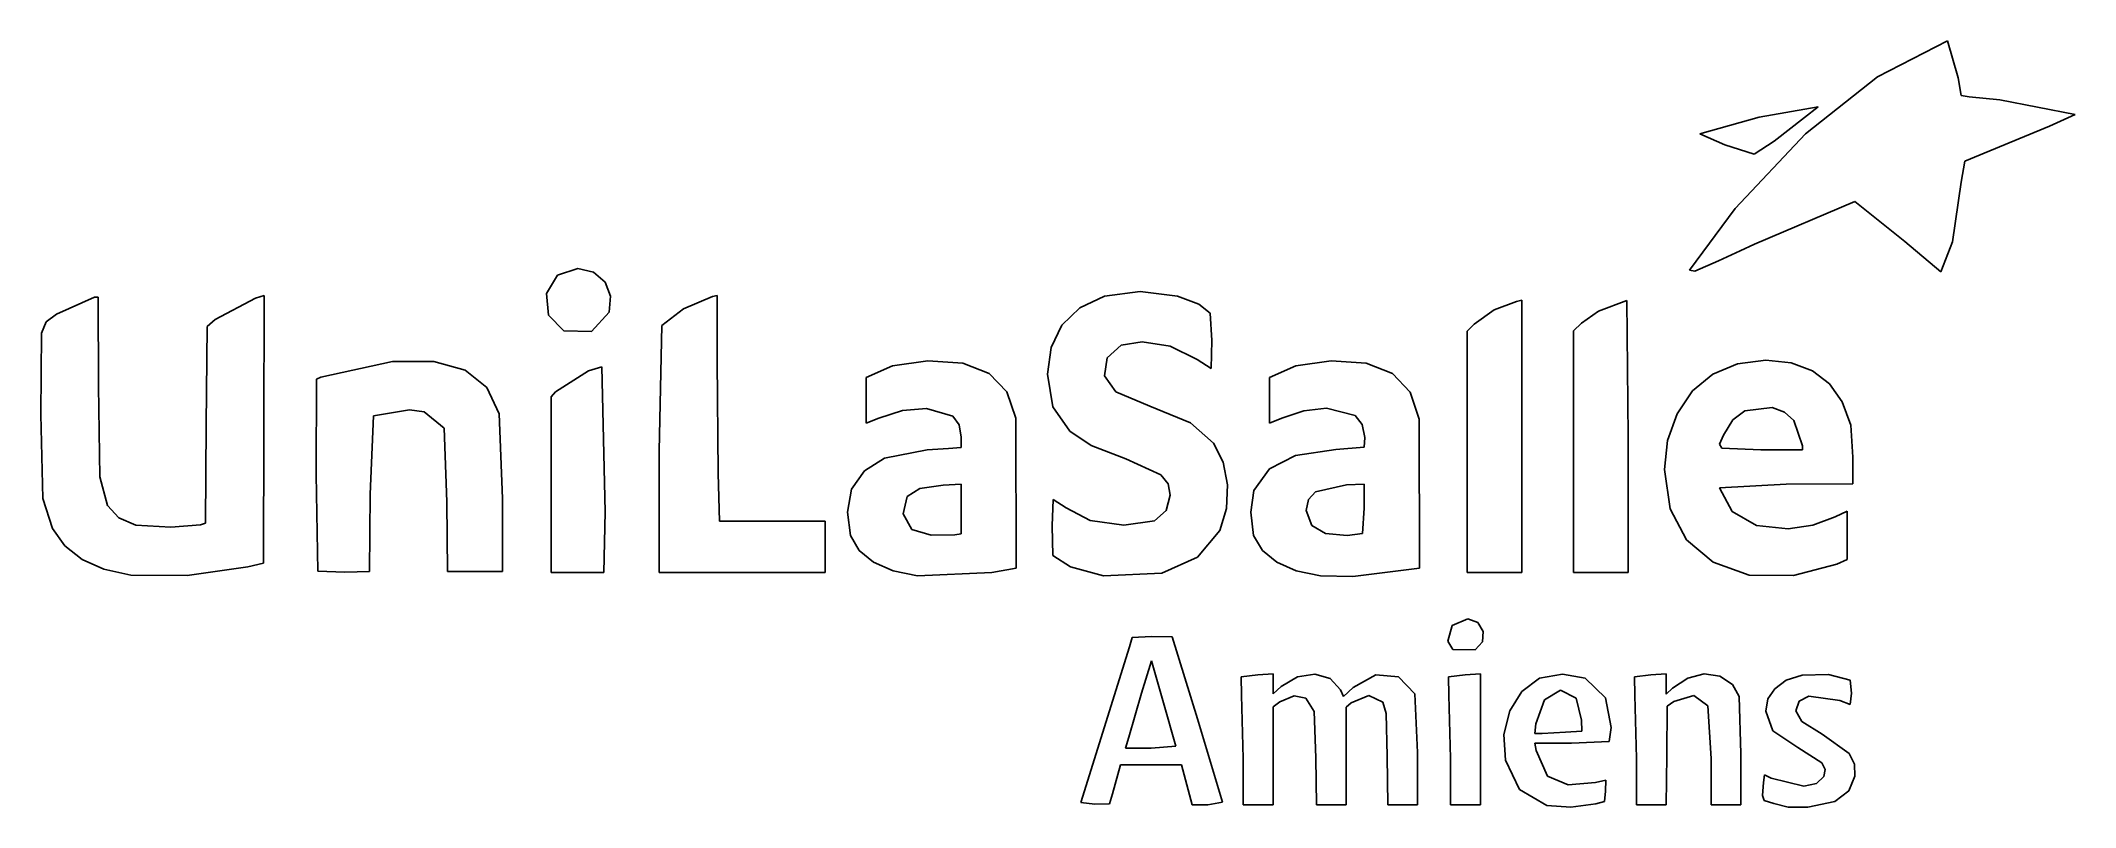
# Model space of a CAD drawing. Extents: x 5.5 to 67.9, y 2.3 to 25.8.
import ezdxf

# ---------------------------------------------------------------- set-up
doc = ezdxf.new("R2010")
doc.units = 0

msp = doc.modelspace()

# ---------------------------------------------------------------- linework, layer by layer
at = {"layer": 'Calque 1'}
for p, q in [((61.86566, 24.72695), (64.01398, 25.8401)), ((64.01398, 25.8401), (64.337439, 24.70058)), ((59.647604, 22.976861), (61.86566, 24.72695)), ((64.337439, 24.70058), (64.429729, 24.152234)), ((58.231851, 23.487155), (60.044181, 23.808656)), ((60.044181, 23.808656), (59.618035, 23.475841)), ((64.429729, 24.152234), (64.680071, 24.118834)), ((64.680071, 24.118834), (65.61809, 24.028324)), ((65.61809, 24.028324), (67.93585, 23.573744)), ((56.412761, 22.974609), (58.231851, 23.487155)), ((59.618035, 23.475841), (58.690313, 22.753748)), ((67.146283, 23.212022), (64.543663, 22.141142)), ((67.93585, 23.573744), (67.146283, 23.212022)), ((57.17286, 22.63663), (56.412761, 22.974609)), ((58.079035, 22.351213), (57.172858, 22.63663)), ((57.172858, 22.63663), (57.17286, 22.63663)), ((57.4911, 20.68834), (59.647604, 22.976861)), ((58.690313, 22.753748), (58.079035, 22.351213)), ((64.543663, 22.141142), (64.430666, 21.494912)), ((64.430666, 21.494912), (64.162802, 19.661283)), ((56.0924, 18.79326), (57.4911, 20.68834)), ((61.169392, 20.900591), (58.086722, 19.587251)), ((62.705522, 19.675291), (61.169392, 20.900591)), ((57.645484, 19.389385), (56.983147, 19.083418)), ((58.086722, 19.587251), (57.645484, 19.389385)), ((63.804382, 18.737922), (62.705522, 19.675291)), ((64.162802, 19.661283), (63.804382, 18.737922)), ((21.342632, 18.638471), (21.966314, 18.845753)), ((21.966314, 18.845753), (22.447668, 18.73137)), ((56.092404, 18.793266), (56.0924, 18.79326)), ((56.255932, 18.763337), (56.092404, 18.793266)), ((56.983147, 19.083418), (56.255932, 18.763337)), ((20.997023, 18.07323), (21.342632, 18.638471)), ((22.447668, 18.73137), (22.796743, 18.428057)), ((22.796743, 18.428057), (22.970002, 17.997022)), ((38.12813, 17.996887), (39.23135, 18.132149)), ((39.23135, 18.132149), (40.36844, 17.99492)), ((5.952941, 17.43769), (7.126721, 17.961364)), ((7.126721, 17.961364), (7.241335, 17.963064)), ((7.241335, 17.963064), (7.242182, 15.225064)), ((10.832536, 17.281657), (12.068116, 17.932556)), ((12.068116, 17.932556), (12.33585, 18.008696)), ((12.33585, 18.008696), (12.32282, 13.899386)), ((21.057157, 17.410534), (20.997023, 18.07323)), ((22.923906, 17.499473), (22.384773, 16.912728)), ((22.970002, 17.997022), (22.923906, 17.499473)), ((24.54134, 17.09044), (25.204794, 17.600305)), ((25.204794, 17.600305), (26.10161, 17.983185)), ((26.10161, 17.983185), (26.241694, 18.016025)), ((26.241694, 18.016025), (26.2418, 16.0112)), ((36.824164, 17.101888), (37.371858, 17.630106)), ((37.371858, 17.630106), (38.12813, 17.996887)), ((40.36844, 17.99492), (41.030656, 17.752569)), ((41.030656, 17.752569), (41.378058, 17.474581)), ((49.482892, 17.13161), (50.097079, 17.569327)), ((50.097079, 17.569327), (50.781852, 17.834264)), ((50.781852, 17.834264), (50.947407, 17.869324)), ((50.947407, 17.869324), (50.9474, 13.6883)), ((52.774531, 17.162312), (53.295517, 17.532591)), ((53.295517, 17.532591), (54.164639, 17.861251)), ((54.164639, 17.861251), (54.207609, 13.684211)), ((5.499789, 16.860766), (5.644824, 17.208295)), ((5.644824, 17.208295), (5.952941, 17.43769)), ((10.552368, 14.037052), (10.577838, 17.056982)), ((10.577838, 17.056982), (10.832536, 17.281657)), ((21.5299, 16.9269), (21.057157, 17.410534)), ((21.5299, 16.926898), (21.5299, 16.9269)), ((22.384773, 16.912728), (21.5299, 16.926898)), ((24.45881, 13.2399), (24.54134, 17.09044)), ((36.491106, 16.420552), (36.824164, 17.101888)), ((41.378058, 17.474581), (41.421751, 16.630789)), ((49.2664, 16.9231), (49.482892, 17.13161)), ((49.26641, 13.21517), (49.2664, 16.9231)), ((52.52654, 13.21877), (52.5266, 16.9304)), ((52.5266, 16.9304), (52.774531, 17.162312)), ((5.471773, 14.35641), (5.499789, 16.860766)), ((36.37874, 15.594417), (36.491106, 16.420552)), ((38.643465, 16.491996), (38.214473, 16.104215)), ((39.292424, 16.586626), (38.643465, 16.491996)), ((40.150043, 16.458076), (39.292424, 16.586626)), ((40.971214, 16.050634), (40.150043, 16.458076)), ((41.421751, 16.630789), (41.404101, 15.772714)), ((14.074038, 15.50461), (16.276528, 15.985174)), ((16.276528, 15.985174), (17.545661, 15.984724)), ((17.545661, 15.984724), (18.506214, 15.721478)), ((18.506214, 15.721478), (19.170527, 15.189398)), ((21.275965, 15.051316), (22.293575, 15.698085)), ((22.293575, 15.698085), (22.694753, 15.823728)), ((22.694753, 15.823728), (22.797567, 11.372368)), ((26.2418, 16.0112), (26.27547, 12.54634)), ((30.814393, 15.498115), (31.623873, 15.852235)), ((31.623873, 15.852235), (32.711113, 16.011317)), ((32.711113, 16.011317), (33.784265, 15.939458)), ((33.784265, 15.939458), (34.58905, 15.62264)), ((34.58905, 15.62264), (35.129157, 15.058449)), ((38.214473, 16.104215), (38.131847, 15.548653)), ((41.404101, 15.772714), (40.971214, 16.050634)), ((43.192815, 15.498329), (44.002294, 15.85245)), ((44.002294, 15.85245), (45.089534, 16.011532)), ((45.089534, 16.011532), (46.169167, 15.937514)), ((46.169167, 15.937514), (46.977753, 15.614691)), ((56.804269, 15.599492), (57.562224, 15.918644)), ((57.562224, 15.918644), (58.435509, 16.02756)), ((58.435509, 16.02756), (59.209118, 15.944973)), ((59.209118, 15.944973), (59.864619, 15.700982)), ((59.864619, 15.700982), (60.391622, 15.301243)), ((7.242182, 15.225064), (7.284865, 12.446803)), ((13.92664, 12.5152), (13.9398, 15.44028)), ((13.9398, 15.44028), (14.074038, 15.50461)), ((19.170527, 15.189398), (19.550938, 14.382444)), ((21.1478, 14.899), (21.275965, 15.051316)), ((30.819293, 14.091645), (30.814393, 15.498115)), ((35.129157, 15.058449), (35.408273, 14.244467)), ((36.547883, 14.596345), (36.37874, 15.594417)), ((38.131847, 15.548653), (38.477351, 15.058632)), ((38.477351, 15.058632), (39.519677, 14.619362)), ((43.197715, 14.091859), (43.192815, 15.498329)), ((46.977753, 15.614691), (47.516577, 15.042208)), ((47.516577, 15.042208), (47.786924, 14.219212)), ((55.709569, 14.37605), (56.18045, 15.081497)), ((56.18045, 15.081497), (56.804269, 15.599492)), ((60.391622, 15.301243), (60.779739, 14.75141)), ((16.79249, 14.498963), (15.68505, 14.319002)), ((17.239603, 14.445253), (16.79249, 14.498963)), ((17.85439, 13.94207), (17.239603, 14.445253)), ((19.550938, 14.382444), (19.645028, 11.773994)), ((21.14774, 12.20307), (21.1478, 14.899)), ((31.92931, 14.486719), (31.20236, 14.245434)), ((32.66274, 14.539763), (31.92931, 14.486719)), ((33.478628, 14.306273), (32.66274, 14.539763)), ((37.063749, 13.848307), (36.547883, 14.596345)), ((39.519677, 14.619362), (40.776146, 14.104501)), ((44.254436, 14.473882), (43.580145, 14.245359)), ((44.941835, 14.549561), (44.254436, 14.473882)), ((45.827427, 14.331267), (44.941835, 14.549561)), ((55.418978, 13.559439), (55.709569, 14.37605)), ((57.787446, 14.471407), (57.423072, 14.194117)), ((58.628257, 14.574361), (57.787446, 14.471407)), ((59.011525, 14.43105), (58.628257, 14.574361)), ((59.292496, 14.173242), (59.011525, 14.43105)), ((60.779739, 14.75141), (61.04382, 14.032202)), ((5.532949, 11.77947), (5.471773, 14.35641)), ((10.526898, 11.017122), (10.552368, 14.037052)), ((12.32282, 13.899386), (12.30978, 9.790086)), ((15.68505, 14.319002), (15.583171, 11.908822)), ((17.93863, 11.67211), (17.85439, 13.94207)), ((31.20236, 14.245434), (30.819293, 14.091645)), ((33.669022, 14.039014), (33.478628, 14.306273)), ((33.7299, 13.6586), (33.669022, 14.039014)), ((35.408273, 14.244467), (35.419723, 9.639887)), ((37.721476, 13.408248), (37.063749, 13.848307)), ((40.776146, 14.104501), (41.476797, 13.481252)), ((43.580145, 14.245359), (43.197715, 14.091859)), ((46.045074, 14.050948), (45.827427, 14.331267)), ((46.119265, 13.651441), (46.045074, 14.050948)), ((47.786924, 14.219212), (47.798164, 9.640102)), ((57.423072, 14.194117), (57.135093, 13.723369)), ((59.55618, 13.39607), (59.292496, 14.173242)), ((61.04382, 14.032202), (61.10714, 13.0476)), ((24.4589, 9.50718), (24.45881, 13.2399)), ((31.37215, 13.02214), (32.6824, 13.276666)), ((32.6824, 13.276666), (33.340133, 13.309606)), ((33.340133, 13.309606), (33.729866, 13.342546)), ((33.729866, 13.342546), (33.7299, 13.6586)), ((38.783069, 12.999048), (37.721476, 13.408248)), ((41.476797, 13.481252), (41.770883, 12.899323)), ((43.99347, 13.10306), (45.23699, 13.284738)), ((45.23699, 13.284738), (46.102295, 13.357648)), ((46.102295, 13.357648), (46.119265, 13.651441)), ((49.2664, 9.50718), (49.26641, 13.21517)), ((50.9474, 13.6883), (50.9474, 9.50718)), ((52.5266, 9.50716), (52.52654, 13.21877)), ((54.207609, 13.684211), (54.2076, 9.50716)), ((55.3282, 12.66555), (55.418978, 13.559439)), ((57.135093, 13.723369), (57.016559, 13.451993)), ((57.016559, 13.451993), (57.081497, 13.320891)), ((57.081497, 13.320891), (58.282693, 13.276818)), ((58.282693, 13.276818), (59.5562, 13.2768)), ((59.5562, 13.2768), (59.55618, 13.39607)), ((13.97758, 9.5487), (13.92664, 12.5152)), ((26.27547, 12.54634), (26.30914, 11.08627)), ((30.36168, 12.06364), (30.765841, 12.626467)), ((30.765841, 12.626467), (31.37215, 13.02214)), ((39.863144, 12.507549), (38.783069, 12.999048)), ((40.083908, 12.228243), (39.863144, 12.507549)), ((41.770883, 12.899323), (41.906535, 12.199309)), ((42.71481, 12.02881), (43.193787, 12.688594)), ((43.193787, 12.688594), (43.99347, 13.10306)), ((55.498959, 11.463045), (55.3282, 12.66555)), ((61.10714, 13.0476), (61.10994, 12.232566)), ((7.284865, 12.446803), (7.526606, 11.565974)), ((15.583171, 11.908822), (15.569941, 9.532652)), ((21.1478, 9.50718), (21.14774, 12.20307)), ((30.241895, 11.354355), (30.36168, 12.06364)), ((32.46513, 12.089545), (32.074178, 11.840836)), ((33.180948, 12.19323), (32.46513, 12.089545)), ((33.7299, 12.2222), (33.180948, 12.19323)), ((33.7299, 11.4571), (33.7299, 12.2222)), ((40.026999, 11.410062), (40.147429, 11.881028)), ((40.147429, 11.881028), (40.083908, 12.228243)), ((41.906535, 12.199309), (41.8773, 11.467994)), ((42.620735, 11.359275), (42.71481, 12.02881)), ((44.604229, 11.984801), (44.391307, 11.751191)), ((45.560598, 12.19459), (44.604229, 11.984801)), ((46.1082, 12.2215), (45.560598, 12.19459)), ((46.10819, 11.478686), (46.1082, 12.2215)), ((59.05963, 12.219256), (57.00931, 12.10409)), ((57.00931, 12.10409), (57.405476, 11.379017)), ((61.10994, 12.232566), (59.05963, 12.219256)), ((5.83157, 10.85705), (5.532949, 11.77947)), ((7.526606, 11.565974), (7.870292, 11.188123)), ((17.9641, 9.53265), (17.93863, 11.67211)), ((19.645028, 11.773994), (19.6451, 9.53265)), ((22.797567, 11.372368), (22.761777, 9.507218)), ((30.33256, 10.64459), (30.241895, 11.354355)), ((32.074178, 11.840836), (31.950758, 11.303397)), ((31.950758, 11.303397), (32.220386, 10.831646)), ((33.729871, 10.69208), (33.7299, 11.4571)), ((36.52776, 10.943894), (36.55703, 11.743906)), ((36.55703, 11.743906), (36.952136, 11.489088)), ((36.952136, 11.489088), (37.690758, 11.0985)), ((39.665549, 11.089255), (40.026999, 11.410062)), ((41.8773, 11.467994), (41.676726, 10.792162)), ((42.71071, 10.64475), (42.620735, 11.359275)), ((44.391307, 11.751191), (44.325318, 11.412847)), ((44.325318, 11.412847), (44.492699, 10.953193)), ((46.05251, 10.70145), (46.10819, 11.478686)), ((56.00005, 10.507928), (55.498959, 11.463045)), ((57.405476, 11.379017), (58.146655, 10.945033)), ((60.562336, 11.212879), (60.931645, 11.387045)), ((60.931645, 11.387045), (60.9317, 10.6483)), ((6.214739, 10.322138), (5.83157, 10.85705)), ((7.870292, 11.188123), (8.387733, 10.956892)), ((8.387733, 10.956892), (9.470463, 10.898472)), ((9.470463, 10.898472), (10.374079, 10.973512)), ((10.374079, 10.973512), (10.526898, 11.017122)), ((26.30914, 11.08627), (27.931, 11.0863)), ((27.931, 11.0863), (29.5528, 11.0863)), ((29.5528, 11.0863), (29.5528, 10.2967)), ((30.599413, 10.185242), (30.33256, 10.64459)), ((32.220386, 10.831646), (32.811549, 10.655549)), ((32.811549, 10.655549), (33.538876, 10.660503)), ((33.53885, 10.6605), (33.729871, 10.69208)), ((33.538876, 10.660503), (33.53885, 10.6605)), ((36.54042, 10.0261), (36.52776, 10.943894)), ((37.690758, 11.0985), (38.723168, 10.960821)), ((38.723168, 10.960821), (39.665549, 11.089255)), ((41.676726, 10.792162), (40.987944, 9.980938)), ((42.978273, 10.184908), (42.71071, 10.64475)), ((44.492699, 10.953193), (44.914878, 10.700575)), ((44.914878, 10.700575), (45.581339, 10.647635)), ((45.581339, 10.647635), (46.05253, 10.701425)), ((46.05253, 10.701425), (46.05251, 10.70145)), ((58.146655, 10.945033), (59.122916, 10.848942)), ((59.122916, 10.848942), (59.875017, 10.960401)), ((59.875017, 10.960401), (60.562336, 11.212879)), ((60.9317, 10.6483), (60.9317, 9.90946)), ((6.740794, 9.907154), (6.214739, 10.322138)), ((29.5528, 10.2967), (29.5528, 9.50718)), ((31.039874, 9.82029), (30.599413, 10.185242)), ((37.085544, 9.68473), (36.54042, 10.0261)), ((43.41948, 9.819648), (42.978273, 10.184908)), ((56.814693, 9.821137), (56.00005, 10.507928)), ((7.413006, 9.610153), (6.740794, 9.907154)), ((8.23465, 9.42919), (7.413006, 9.610153)), ((8.234618, 9.429143), (8.23465, 9.42919)), ((9.96405, 9.417475), (8.234618, 9.429143)), ((11.831918, 9.676326), (9.96405, 9.417475)), ((12.30978, 9.790086), (11.831918, 9.676326)), ((13.977659, 9.548672), (13.97758, 9.5487)), ((14.805848, 9.519952), (13.977659, 9.548672)), ((15.569941, 9.532652), (14.805848, 9.519952)), ((18.8046, 9.53265), (17.9641, 9.53265)), ((19.6451, 9.53265), (18.8046, 9.53265)), ((21.9548, 9.50718), (21.1478, 9.50718)), ((22.761777, 9.507218), (21.9548, 9.50718)), ((27.0059, 9.50718), (24.4589, 9.50718)), ((29.5528, 9.50718), (27.0059, 9.50718)), ((31.640225, 9.558), (31.039874, 9.82029)), ((32.38675, 9.40664), (31.640225, 9.558)), ((32.386788, 9.406587), (32.38675, 9.40664)), ((34.668368, 9.510361), (32.386788, 9.406587)), ((35.419723, 9.639887), (34.668368, 9.510361)), ((38.1004, 9.40586), (37.085544, 9.68473)), ((38.100436, 9.405872), (38.1004, 9.40586)), ((39.892816, 9.481872), (38.100436, 9.405872)), ((40.987944, 9.980938), (39.892816, 9.481872)), ((44.019889, 9.557666), (43.41948, 9.819648)), ((44.76506, 9.40766), (44.019889, 9.557666)), ((44.765219, 9.407678), (44.76506, 9.40766)), ((45.751764, 9.387368), (44.765219, 9.407678)), ((47.798164, 9.640102), (45.751764, 9.387368)), ((50.1069, 9.50718), (49.2664, 9.50718)), ((50.9474, 9.50718), (50.1069, 9.50718)), ((53.3671, 9.50716), (52.5266, 9.50716)), ((54.2076, 9.50716), (53.3671, 9.50716)), ((57.92611, 9.42361), (56.814693, 9.821137)), ((57.926271, 9.423608), (57.92611, 9.42361)), ((59.2875, 9.409702), (57.926271, 9.423608)), ((60.613331, 9.760485), (59.2875, 9.409702)), ((60.9317, 9.90946), (60.613331, 9.760485)), ((38.90001, 7.21989), (38.97938, 7.505073)), ((38.97938, 7.505073), (39.575262, 7.537013)), ((39.575262, 7.537013), (40.205308, 7.532013)), ((40.205308, 7.532013), (40.983134, 5.016693)), ((48.676819, 7.395477), (48.805966, 7.875898)), ((48.805966, 7.875898), (49.283072, 8.080658)), ((49.283072, 8.080658), (49.595938, 7.965696)), ((49.595938, 7.965696), (49.756893, 7.694992)), ((49.756893, 7.694992), (49.738602, 7.380617)), ((37.4083, 2.43722), (38.90001, 7.21989)), ((48.82133, 7.139931), (48.676819, 7.395477)), ((49.513728, 7.134646), (48.82133, 7.139946)), ((48.82133, 7.139946), (48.82133, 7.139931)), ((49.738602, 7.380617), (49.513728, 7.134646)), ((39.570318, 6.79101), (39.264409, 5.802365)), ((39.946165, 5.50373), (39.570318, 6.79101)), ((42.32705, 6.302783), (42.83529, 6.367283)), ((42.3381, 5.736241), (42.32705, 6.302783)), ((42.83529, 6.367283), (43.306477, 6.398723)), ((43.306477, 6.398723), (43.3065, 6.08892)), ((43.557744, 6.005011), (44.060325, 6.305879)), ((44.060325, 6.305879), (44.589877, 6.385323)), ((44.589877, 6.385323), (45.058093, 6.24843)), ((45.058093, 6.24843), (45.376664, 5.900282)), ((45.765473, 5.972053), (46.462628, 6.365283)), ((46.462628, 6.365283), (47.152433, 6.303558)), ((47.152433, 6.303558), (47.659396, 5.776769)), ((48.69449, 6.302783), (49.20273, 6.367283)), ((48.70554, 5.736241), (48.69449, 6.302783)), ((49.20273, 6.367283), (49.673917, 6.398723)), ((49.673917, 6.398723), (49.6739, 4.38717)), ((50.943408, 5.854585), (51.48234, 6.25739)), ((51.48234, 6.25739), (52.195248, 6.382556)), ((52.195248, 6.382556), (52.89176, 6.256665)), ((52.89176, 6.256665), (53.515128, 5.660887)), ((54.39971, 6.302783), (54.907952, 6.367283)), ((54.41076, 5.736241), (54.39971, 6.302783)), ((54.907952, 6.367283), (55.379142, 6.398723)), ((55.379142, 6.398723), (55.3792, 6.08331)), ((55.570225, 5.951115), (56.036027, 6.26364)), ((56.036027, 6.26364), (56.544466, 6.390006)), ((56.544466, 6.390006), (57.026135, 6.325852)), ((57.026135, 6.325852), (57.411625, 6.066818)), ((59.060361, 6.19715), (59.547794, 6.351296)), ((59.547794, 6.351296), (60.363396, 6.369818)), ((60.363396, 6.369818), (61.026564, 6.20205)), ((39.264409, 5.802365), (38.878521, 4.451415)), ((42.38788, 3.789191), (42.3381, 5.736241)), ((43.3065, 6.08892), (43.3065, 5.77912)), ((43.3065, 5.77912), (43.557744, 6.005011)), ((43.952956, 5.717852), (43.514412, 5.531047)), ((44.317147, 5.65037), (43.952956, 5.717852)), ((44.564893, 5.240271), (44.317147, 5.65037)), ((45.376664, 5.900282), (45.471434, 5.70036)), ((45.471434, 5.70036), (45.765473, 5.972053)), ((46.244388, 5.724757), (45.699384, 5.49948)), ((46.679158, 5.51921), (46.244388, 5.724757)), ((47.659396, 5.776769), (47.738246, 3.981849)), ((48.75532, 3.789191), (48.70554, 5.736241)), ((50.571926, 5.25531), (50.943408, 5.854585)), ((52.134264, 5.890252), (51.643671, 5.592695)), ((52.60686, 5.645283), (52.134264, 5.890252)), ((52.780095, 4.96848), (52.60686, 5.645283)), ((53.515128, 5.660887), (53.687067, 4.744095)), ((54.46054, 3.789191), (54.41076, 5.736241)), ((55.3792, 6.08331), (55.3792, 5.76789)), ((55.3792, 5.76789), (55.570225, 5.951115)), ((56.22876, 5.728), (55.6127, 5.54791)), ((56.65798, 5.41039), (56.22876, 5.728)), ((57.411625, 6.066818), (57.617479, 5.700811)), ((57.617479, 5.700811), (57.671199, 3.942001)), ((58.435598, 5.245348), (58.495776, 5.622918)), ((58.495776, 5.622918), (58.706154, 5.933112)), ((58.706154, 5.933112), (59.060361, 6.19715)), ((59.757344, 5.707652), (59.461895, 5.550876)), ((60.710778, 5.576329), (59.757344, 5.707652)), ((61.060384, 5.802414), (61.024754, 5.447382)), ((61.026564, 6.20205), (61.060384, 5.802414)), ((40.32618, 4.17124), (39.946165, 5.50373)), ((40.983134, 5.016693), (41.758005, 2.456983)), ((43.514412, 5.531047), (43.306449, 5.380402)), ((43.306449, 5.380402), (43.3065, 3.87801)), ((44.6224, 3.81465), (44.564893, 5.240271)), ((45.547857, 5.371984), (45.5478, 3.8738)), ((45.699384, 5.49948), (45.547857, 5.371984)), ((46.782447, 5.17954), (46.679158, 5.51921)), ((46.81144, 3.86559), (46.782447, 5.17954)), ((50.396243, 4.528287), (50.571926, 5.25531)), ((51.643671, 5.592695), (51.37454, 4.858922)), ((55.404649, 5.401717), (55.391139, 3.888657)), ((55.6127, 5.54791), (55.404649, 5.401717)), ((56.7534, 3.78918), (56.65798, 5.41039)), ((58.648198, 4.647144), (58.435598, 5.245348)), ((59.461895, 5.550876), (59.352538, 5.260956)), ((59.352538, 5.260956), (59.541307, 4.933439)), ((61.024754, 5.447382), (60.710778, 5.576329)), ((38.878521, 4.451415), (38.780081, 4.107573)), ((49.6739, 4.38717), (49.6739, 2.37561)), ((50.44471, 3.74224), (50.396243, 4.528287)), ((51.37454, 4.858922), (51.34088, 4.56602)), ((51.34088, 4.56602), (51.564389, 4.566274)), ((51.564389, 4.566274), (52.284555, 4.599424)), ((52.284555, 4.599424), (52.284634, 4.59943)), ((52.284634, 4.59943), (52.781295, 4.63232)), ((52.781295, 4.63232), (52.780095, 4.96848)), ((53.687067, 4.744095), (53.626987, 4.319799)), ((59.418964, 4.126668), (58.648198, 4.647144)), ((59.541307, 4.933439), (60.161582, 4.545874)), ((60.161582, 4.545874), (60.993439, 3.943072)), ((38.780081, 4.107573), (39.5645, 4.10757)), ((39.5645, 4.10757), (40.326235, 4.17124)), ((40.326235, 4.17124), (40.32618, 4.17124)), ((42.388, 3.78918), (42.38788, 3.789191)), ((42.3896, 2.37561), (42.388, 3.78918)), ((43.3065, 3.87801), (43.3065, 2.37561)), ((44.6403, 2.37561), (44.6224, 3.81465)), ((45.5478, 3.8738), (45.5478, 2.37561)), ((46.827, 2.37561), (46.81144, 3.86559)), ((47.738246, 3.981849), (47.7382, 2.37561)), ((48.7554, 3.78918), (48.75532, 3.789191)), ((48.757, 2.37561), (48.7554, 3.78918)), ((52.468187, 4.260479), (51.346, 4.26048)), ((51.346, 4.26048), (51.38139, 4.043987)), ((51.38139, 4.043987), (51.729088, 3.249132)), ((53.626987, 4.319799), (52.468187, 4.260479)), ((54.4606, 3.78918), (54.46054, 3.789191)), ((54.4622, 2.37561), (54.4606, 3.78918)), ((55.391139, 3.888657), (55.377639, 2.375607)), ((56.7546, 2.37561), (56.7534, 3.78918)), ((57.671199, 3.942001), (57.671557, 2.375611)), ((60.158602, 3.659362), (59.418964, 4.126668)), ((60.993439, 3.943072), (61.153484, 3.619038)), ((38.54375, 3.305288), (38.371923, 2.70675)), ((38.6273, 3.59819), (38.54375, 3.305288)), ((39.5603, 3.59819), (38.6273, 3.59819)), ((40.493288, 3.598196), (39.5603, 3.59819)), ((40.65979, 2.986923), (40.493288, 3.598196)), ((50.873054, 2.837818), (50.44471, 3.74224)), ((51.729088, 3.249132), (52.363697, 2.986024)), ((53.206998, 3.059026), (53.525463, 3.125746)), ((53.525463, 3.125746), (53.512733, 2.791435)), ((58.365781, 3.053856), (58.397861, 3.287861)), ((58.397861, 3.287861), (58.593457, 3.188071)), ((58.593457, 3.188071), (59.600755, 2.945092)), ((59.993424, 3.025395), (60.216717, 3.237331)), ((60.257815, 3.45945), (60.158602, 3.659362)), ((60.216717, 3.237331), (60.257815, 3.45945)), ((61.166402, 3.249644), (60.985204, 2.79867)), ((61.153484, 3.619038), (61.166402, 3.249644)), ((38.371923, 2.70675), (38.283643, 2.401114)), ((40.8263, 2.37565), (40.65979, 2.986923)), ((51.7128, 2.35195), (50.873054, 2.837818)), ((52.363697, 2.986024), (53.206998, 3.059026)), ((53.512733, 2.791435), (53.479923, 2.477218)), ((58.333701, 2.654161), (58.365781, 3.053856)), ((58.379008, 2.499768), (58.333701, 2.654161)), ((58.677544, 2.408532), (58.379008, 2.499768)), ((59.600755, 2.945092), (59.993424, 3.025395)), ((60.985204, 2.79867), (60.549968, 2.473863)), ((37.408302, 2.437244), (37.4083, 2.43722)), ((37.834335, 2.386304), (37.408302, 2.437244)), ((38.283643, 2.401114), (37.834335, 2.386304)), ((41.30773, 2.375653), (40.8263, 2.37565)), ((41.758005, 2.456983), (41.30773, 2.375653)), ((42.848, 2.37561), (42.3896, 2.37561)), ((43.3065, 2.37561), (42.848, 2.37561)), ((45.0941, 2.37561), (44.6403, 2.37561)), ((45.5478, 2.37561), (45.0941, 2.37561)), ((47.2826, 2.37561), (46.827, 2.37561)), ((47.7382, 2.37561), (47.2826, 2.37561)), ((49.2155, 2.37561), (48.757, 2.37561)), ((49.6739, 2.37561), (49.2155, 2.37561)), ((51.712826, 2.352048), (51.7128, 2.35195)), ((52.449754, 2.294749), (51.712826, 2.352048)), ((53.219766, 2.397638), (52.449754, 2.294749)), ((53.479923, 2.477218), (53.219766, 2.397638)), ((54.9199, 2.37561), (54.4622, 2.37561)), ((55.377639, 2.375607), (54.9199, 2.37561)), ((57.2131, 2.37561), (56.7546, 2.37561)), ((57.671557, 2.375611), (57.2131, 2.37561)), ((59.123264, 2.30393), (58.677544, 2.408532)), ((59.123309, 2.303934), (59.123264, 2.30393)), ((59.720141, 2.294134), (59.123309, 2.303934)), ((60.549968, 2.473863), (59.720141, 2.294134))]:
    msp.add_line(p, q, dxfattribs=at)

doc.saveas('drawing.dxf')
